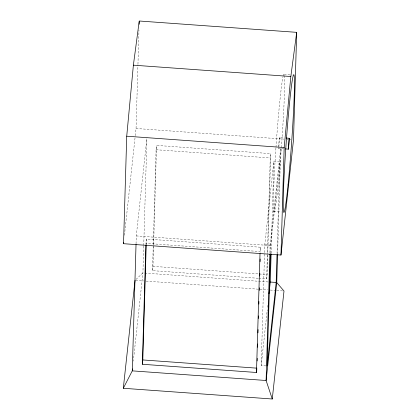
<?xml version="1.0" encoding="UTF-8"?>
<svg xmlns="http://www.w3.org/2000/svg" width="420" height="420" viewBox="0 0 420 420"><rect width="100%" height="100%" fill="white"/><g stroke="black" fill="none" stroke-linecap="round" stroke-linejoin="round"><path stroke-width="0.32" stroke-dasharray="2.1 1.58" d="M135.277 135.65L136.054 128.489L137.939 64.916M137.959 64.26L138.973 30.177M136.048 243.773L136.285 235.914L146.853 138.632M143.714 246.078L142.916 272.937L133.334 361.137M143.734 245.422L146.905 138.637M145.887 244.645L146.396 239.017L260.542 247.238L260.389 252.467M146.218 244.902L146.396 239.017M258.174 278.266L152.507 270.653L156.093 149.73L156.566 145.409L270.716 153.626L267.724 254.289M152.507 270.653L152.975 266.333L156.566 145.409M265.928 365.909L261.203 365.568L264.794 244.64L273.866 161.112L279.772 161.537L277.016 254.357M258.83 278.313L266.653 278.875L267.356 255.344M267.43 252.73L270.244 157.946L270.716 153.626M266.653 278.875L267.125 274.554L267.708 254.945M269.903 252.756L270.113 245.548L280.681 148.265M270.464 252.908L270.695 245.065L279.772 161.537M271.131 253.276L273.866 161.112M277.583 254.405L280.733 148.276M278.555 147.205L279.368 137.534L284.288 137.886M278.911 146.459L279.368 137.534M124.457 235.242L135.203 136.3M260.542 247.238L260.075 251.559L145.924 243.338M261.203 365.568L267.251 309.881M267.535 307.293L267.745 305.351M283.547 148.78L278.628 148.428L278.707 148.103M135.965 279.442L142.916 272.937L144.223 273.031M284.235 74.508L292.231 75.08M136.054 128.489L283.7 139.12M286.97 139.356L288.272 139.451M288.929 139.498L290.887 139.64M156.093 149.73L270.244 157.946M273.761 211.454L281.143 211.984M264.794 244.64L270.695 245.065M136.285 235.914L270.113 245.548M152.975 266.333L258.647 273.945M259.298 273.992L267.125 274.554M144.879 273.079L268.259 281.962M135.691 280.355L143.53 280.917M146.144 281.106L267.661 289.858M270.275 290.047L276.15 290.467M276.806 290.514L282.686 290.939M278.628 148.428L278.549 147.961M283.154 76.083A69.116 2.709 -85.9 0 1 282.581 130.211A69.116 2.709 -85.9 0 1 274.433 211.344A69.116 2.709 -85.9 0 1 275.935 147.893M275.982 147.247A69.116 2.709 -85.9 0 1 283.022 76.666"/><path stroke-width="0.63" d="M123.538 243.7L126.725 136.211L133.382 65.168L139.246 21L296.693 32.34L293.501 139.828L280.985 255.04L123.538 243.7L123.68 242.403M139.146 24.276L139.225 21.656M136.033 244.429L132.279 370.865L123.307 388.274L272.26 399L283.994 291.034L276.748 282.571L277.583 254.405M256.82 369.401L256.484 372.482L142.338 364.266L145.866 245.301M142.338 364.266L142.805 359.945L146.218 244.902M256.484 372.482L260.017 253.517M257.166 360.974L257.245 358.36M257.576 347.245L257.67 343.98M258.001 332.866L258.101 329.6M258.431 318.486L258.505 315.871M258.857 304.106L258.935 301.492M259.261 290.377L259.34 287.763M259.691 275.998L259.77 273.383M260.116 261.618L260.195 259.003M269.861 254.063L266.107 380.504L272.26 399M270.443 253.565L267.109 365.993L276.181 282.466L276.995 255.008M269.01 293.695L270.281 282.041L271.115 253.932M280.985 255.04L284.172 147.551L290.829 76.508L296.693 32.34M123.307 388.274L135.041 280.308M132.489 368.923L132.279 370.865L266.107 380.504L276.748 282.571M289.207 138.243L288.467 149.137L289.259 138.29L286.135 138.017M133.382 65.168L290.829 76.508M126.725 136.211L284.172 147.551M285.39 148.916L288.467 149.137M270.281 282.041L276.181 282.466M142.805 359.945L256.956 368.167M288.057 184.832A69.116 2.709 -85.9 0 0 294.074 75.217A69.116 2.709 -85.9 0 0 284.382 171.019A69.116 2.709 -85.9 0 0 288.057 184.832"/></g></svg>
